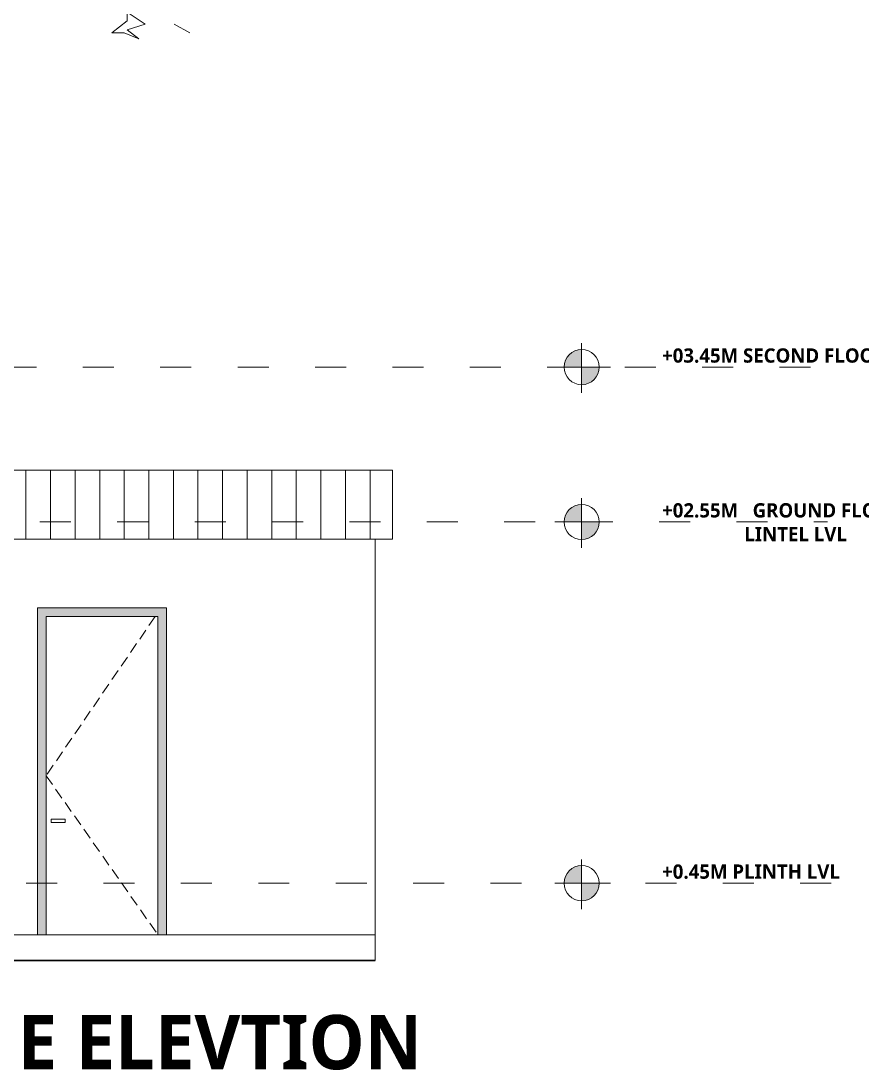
# Model space of a CAD drawing. Header units: millimetres. Extents: x 922141 to 965068, y 34629 to 256118.
# Drawn here: x 955160 to 960050, y 205096 to 211194 of the extents above; entities that cross this region are included whole.
import ezdxf

# ---------------------------------------------------------------- set-up
doc = ezdxf.new("R2010")
doc.units = ezdxf.units.MM
doc.linetypes.add('ACAD_ISO03W100', pattern=[30, 12, -18])
doc.linetypes.add('DASHED', pattern=[19.05, 12.7, -6.35])
doc.layers.add('FUR', color=2, linetype='Continuous')
for name, color, linetype, lineweight in [('HATCH', 8, 'Continuous', 5), ('MCA__ LANDSCAPE', 136, 'Continuous', 5), ('MCA__ LAYOUT TESTO', 6, 'Continuous', 5), ('MCA__ MURI ESISTENTI SEZIONATI', 30, 'Continuous', 30), ('MCA__ SCALE', 154, 'Continuous', 18)]:
    doc.layers.add(name, color=color, linetype=linetype, lineweight=lineweight)
doc.styles.get("Standard").update_dxf_attribs({"font": 'arial.ttf'})

# ---------------------------------------------------------------- blocks, each defined once
blk = doc.blocks.new('A$C45F453B8')
at = {"layer": 'HATCH', "linetype": 'Continuous'}
for points in [[(79.7, 179.97), (81.99, 181.74), (78.44, 182.86), (81.99, 185.22), (81.99, 183.52), (84.95, 181.15), (82.58, 181.15), (79.7, 179.97)], [(69.7, 181.15), (72.74, 182.86), (69.7, 181.15)]]:
    blk.add_lwpolyline(points, dxfattribs=at)

msp = doc.modelspace()

# ---------------------------------------------------------------- hatches: boundary and pattern name
at = {"layer": 'MCA__ LANDSCAPE'}
h = msp.add_hatch(color=256, dxfattribs=at)
h.dxf.hatch_style = 1
h.paths.add_polyline_path([(955256.64, 205882.12), (955256.64, 207782.12), (956006.64, 207782.12), (956006.64, 205882.12), (955956.64, 205882.12), (955956.64, 207732.12), (955306.64, 207732.12), (955306.64, 205882.12)])
at = {"layer": 'MCA__ SCALE'}
h = msp.add_hatch(color=256, dxfattribs=at)
h.dxf.hatch_style = 1
h.paths.add_polyline_path([(958317.35, 209182.12, -0.4142136), (958419.6, 209284.36), (958419.6, 209182.12), (958317.35, 209182.12)])
h.paths.add_polyline_path([(958419.6, 209182.12), (958521.84, 209182.12, -0.4142136), (958419.6, 209079.88)])
h = msp.add_hatch(dxfattribs=at)
h.set_pattern_fill('ANSI31', color=256, scale=45, angle=45)
h.set_pattern_definition([(90, (347970.3, -186432.23), (-142.875, 9e-15), [])])
h.paths.add_polyline_path([(953840.23, 208582.12), (953840.23, 208182.12), (957320.23, 208182.12), (957320.23, 208582.12)])
h = msp.add_hatch(color=256, dxfattribs=at)
h.dxf.hatch_style = 1
h.paths.add_polyline_path([(958317.35, 208282.12, -0.4142136), (958419.6, 208384.36), (958419.6, 208282.12), (958317.35, 208282.12)])
h.paths.add_polyline_path([(958419.6, 208282.12), (958521.84, 208282.12, -0.4142136), (958419.6, 208179.88)])
h = msp.add_hatch(color=256, dxfattribs=at)
h.dxf.hatch_style = 1
h.paths.add_polyline_path([(958317.35, 206182.12, -0.4142136), (958419.6, 206284.36), (958419.6, 206182.12), (958317.35, 206182.12)])
h.paths.add_polyline_path([(958419.6, 206182.12), (958521.84, 206182.12, -0.4142136), (958419.6, 206079.88)])

# ---------------------------------------------------------------- linework, layer by layer
at = {"layer": 'MCA__ LANDSCAPE', "linetype": 'ACAD_ISO03W100', "ltscale": 15}
for p, q in [((952820.23, 209182.12), (959860.35, 209182.12)), ((953470.23, 208282.12), (959848.24, 208282.12)), ((953840.23, 206182.12), (959872.47, 206182.12))]:
    msp.add_line(p, q, dxfattribs=at)
at = {"layer": 'MCA__ LANDSCAPE', "linetype": 'DASHED', "ltscale": 5}
msp.add_lwpolyline([(955940.08, 207732.12), (955306.64, 206807.12), (955956.64, 205882.12)], dxfattribs=at)
at = {"layer": 'MCA__ LANDSCAPE'}
msp.add_lwpolyline([(955416.57, 206553.72), (955335.68, 206553.72), (955335.68, 206535.23), (955416.57, 206535.23)], close=True, dxfattribs=at)
at = {"layer": 'MCA__ MURI ESISTENTI SEZIONATI'}
msp.add_line((929593.95, 205732.12), (957220.23, 205732.12), dxfattribs=at)
at = {"layer": 'MCA__ SCALE'}
for p, q in [((958419.6, 209320.81), (958419.6, 209032.06)), ((958586.63, 209182.12), (958264.28, 209182.12)), ((953840.23, 208582.12), (957320.23, 208582.12)), ((957320.23, 208182.12), (957320.23, 208582.12)), ((958419.6, 208420.81), (958419.6, 208132.06)), ((958586.63, 208282.12), (958264.28, 208282.12)), ((953840.23, 208182.12), (957320.23, 208182.12)), ((957220.23, 208182.12), (957220.23, 205732.12)), ((955256.64, 207782.12), (955256.64, 205882.12)), ((955256.64, 207782.12), (956006.64, 207782.12)), ((956006.64, 207782.12), (956006.64, 205882.12)), ((955306.64, 207732.12), (955956.64, 207732.12)), ((955306.64, 207732.12), (955306.64, 205882.12)), ((955956.64, 207732.12), (955956.64, 205882.12)), ((958419.6, 206320.81), (958419.6, 206032.06)), ((958586.63, 206182.12), (958264.28, 206182.12)), ((953840.23, 205882.12), (957220.23, 205882.12))]:
    msp.add_line(p, q, dxfattribs=at)
for centre in [(958419.6, 209182.12), (958419.6, 208282.12), (958419.6, 206182.12)]:
    msp.add_circle(centre, 102.24, dxfattribs=at)

# ---------------------------------------------------------------- block references
at = {"layer": 'FUR', "xscale": -29.70886197658729, "yscale": 29.70886197658729, "zscale": 29.70886197658729}
msp.add_blockref('A$C45F453B8', (958212.52, 205743.68), dxfattribs=at)

# ---------------------------------------------------------------- texts
at = {"layer": 'MCA__ LAYOUT TESTO', "color": 14, "attachment_point": 1}
for s, width, insert, char_height in [('{\\fSegoe UI Light|b1|i0|c0|p34;+03.45M SECOND FLOOR LVL}', 1787.8125, (958887.39, 209291.1, 0), 83.0566), ('{\\fSegoe UI Light|b1|i0|c0|p34;+02.55M   GROUND FLOOR\\P                 LINTEL LVL}', 1787.8125, (958887.39, 208391.1, 0), 83.0566), ('{\\fSegoe UI Light|b1|i0|c0|p34;+0.45M PLINTH LVL}', 1787.8125, (958887.39, 206291.1, 0), 83.0566), ('{\\fSegoe UI Light|b1|i0|c0|p34;^IEAST SIDE ELEVTION}', 6780.4445, (952108.22, 205415.49, 0), 315)]:
    msp.add_mtext_dynamic_manual_height_columns(s, width=width, gutter_width=1, heights=[0], dxfattribs=dict(at, insert=insert, char_height=char_height))

doc.saveas('drawing.dxf')
